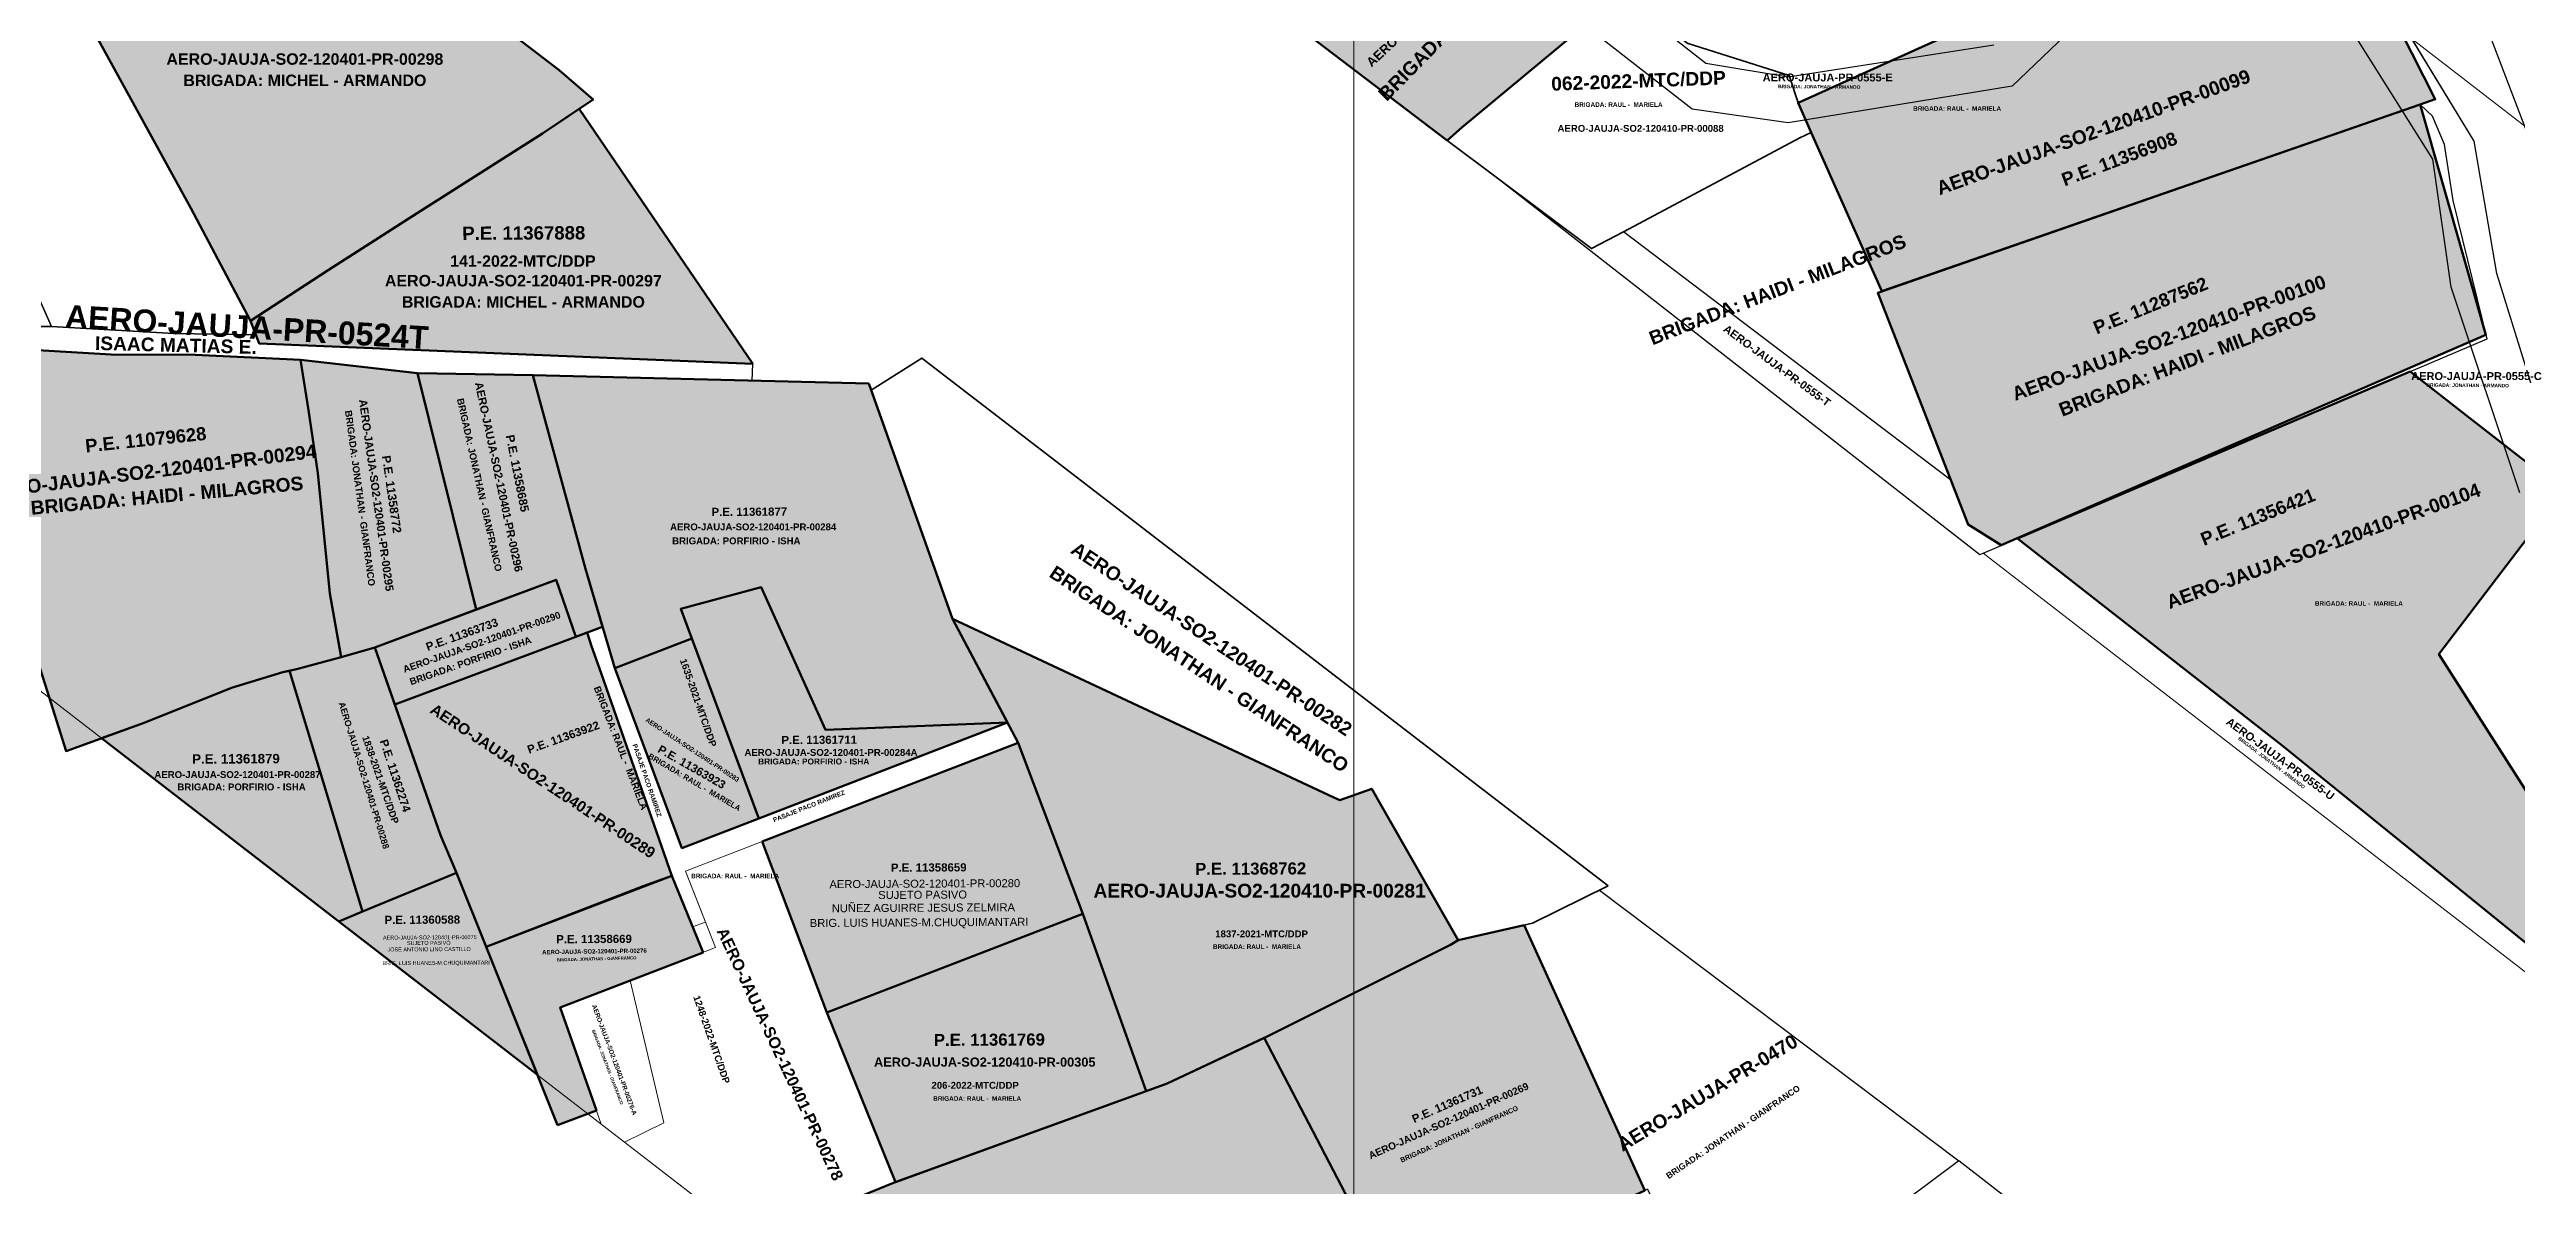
# Model space of a CAD drawing. Header units: metres. Extents: x 0 to 452779, y 0 to 8699072.
# Drawn here: x 447715 to 448254, y 8697510 to 8697759 of the extents above; entities that cross this region are included whole.
import ezdxf
from ezdxf.enums import TextEntityAlignment as Align

# ---------------------------------------------------------------- set-up
doc = ezdxf.new("R2010")
doc.units = ezdxf.units.M
doc.header["$MEASUREMENT"] = 0
for name, color, linetype in [('ACTA DE ASAMBLEA GENERAL EXTRAORDINARIA DEL 17.08.2024', 4, 'Continuous'), ('BASE DE DATOS JAUJA', 7, 'Continuous'), ('CODIGO', 7, 'Continuous'), ('COORD', 7, 'Continuous'), ('EXPEDIENTE', 150, 'Continuous'), ('EXPEDIENTES', 5, 'Continuous'), ('FAJA DERECHA', 6, 'Continuous'), ('PARA INGRESAR A SUNARP', 210, 'Continuous'), ('PARTIDA ELECTRONICA', 30, 'Continuous'), ('PERIMETRICO PMD', 5, 'Continuous'), ('PREDIO ADQUIRIDO ( CON RM)', 3, 'Continuous'), ('PREDIOS CON RM', 7, 'Continuous'), ('RIBERA IZQUIERDA', 5, 'Continuous')]:
    doc.layers.add(name, color=color, linetype=linetype)
for name, color, linetype, lineweight in [('CBC-INTEREST-JAUJA', 150, 'Continuous', 30), ('COLINDANTES', 252, 'Continuous', 15), ('GRILLA', 8, 'Continuous', 0), ('PREDIOS INSCRITOS A FAVOR DEL MTC', 30, 'Continuous', 70)]:
    doc.layers.add(name, color=color, linetype=linetype, lineweight=lineweight)
doc.layers.add('PREDIO DEFINIDO ( EN PROCESO)', color=7, linetype='Continuous', true_color=0xe0e000)
doc.layers.add('PREDIOS NANCY B', color=7, linetype='Continuous', lineweight=9, true_color=0xcd8966)
doc.styles.add('SANSSERIFBOLD', font='sasb____.pfb')
doc.styles.get("Standard").update_dxf_attribs({"font": 'arial.ttf'})
doc.styles.add('VERTICES', font='sanssb__.ttf')
doc.dimstyles.get("Standard").update_dxf_attribs({"dimtxt": 0.18, "dimasz": 0.18, "dimexe": 0.18, "dimexo": 0.0625, "dimgap": 0.09, "dimtad": 0, "dimtih": 1, "dimtoh": 1, "dimdec": 4, "dimzin": 0, "dimdsep": 46, "dimtxsty": 'Standard', "dimcen": 0.09, "dimadec": 0, "dimazin": 0, "dimtfac": 1, "dimtdec": 4, "dimtofl": 0, "dimtmove": 0, "dimatfit": 3, "dimfxl": 1, "dimtolj": 1, "dimtzin": 0, "dimarcsym": 0})

# ---------------------------------------------------------------- blocks, each defined once
blk = doc.blocks.new('*D6')
at = {"layer": 'COORD', "color": 0, "lineweight": -2, "transparency": 16777216}
blk.add_line((448000, 8699071.75), (448000, 8698969.94), dxfattribs=at)
at = {"layer": 'Defpoints', "color": 0, "transparency": 16777216}
for p in [(448000, 8699071.81), (448000, 8699066.81), (0, 0)]:
    blk.add_point(p, dxfattribs=at)
at = {"layer": 'COORD', "color": 0, "transparency": 16777216, "insert": (447988.53, 8699018), "char_height": 21, "attachment_point": 5, "rotation": 90}
blk.add_mtext('\\A1;448000', dxfattribs=at)
blk = doc.blocks.new('*D8')
at = {"layer": 'COORD', "color": 0, "lineweight": -2, "transparency": 16777216}
blk.add_line((448700, 8699071.75), (448700, 8698969.94), dxfattribs=at)
at = {"layer": 'Defpoints', "color": 0, "transparency": 16777216}
for p in [(448700, 8699071.81), (448700, 8699066.81), (0, 0)]:
    blk.add_point(p, dxfattribs=at)
at = {"layer": 'COORD', "color": 0, "transparency": 16777216, "insert": (448688.53, 8699018), "char_height": 21, "attachment_point": 5, "rotation": 90}
blk.add_mtext('\\A1;448700', dxfattribs=at)
blk = doc.blocks.new('*D10')
at = {"layer": 'COORD', "color": 0, "lineweight": -2, "transparency": 16777216}
blk.add_line((449400, 8699071.75), (449400, 8698969.94), dxfattribs=at)
at = {"layer": 'Defpoints', "color": 0, "transparency": 16777216}
for p in [(449400, 8699071.81), (449400, 8699066.81), (0, 0)]:
    blk.add_point(p, dxfattribs=at)
at = {"layer": 'COORD', "color": 0, "transparency": 16777216, "insert": (449388.53, 8699018), "char_height": 21, "attachment_point": 5, "rotation": 90}
blk.add_mtext('\\A1;449400', dxfattribs=at)
blk = doc.blocks.new('*D12')
at = {"layer": 'COORD', "color": 0, "lineweight": -2, "transparency": 16777216}
blk.add_line((450100, 8699071.75), (450100, 8698969.94), dxfattribs=at)
at = {"layer": 'Defpoints', "color": 0, "transparency": 16777216}
for p in [(450100, 8699071.81), (450100, 8699066.81), (0, 0)]:
    blk.add_point(p, dxfattribs=at)
at = {"layer": 'COORD', "color": 0, "transparency": 16777216, "insert": (450088.53, 8699018), "char_height": 21, "attachment_point": 5, "rotation": 90}
blk.add_mtext('\\A1;450100', dxfattribs=at)
blk = doc.blocks.new('*D18')
at = {"layer": 'COORD', "color": 0, "lineweight": -2, "transparency": 16777216}
blk.add_line((450402.14, 8697500), (450284.84, 8697500), dxfattribs=at)
at = {"layer": 'Defpoints', "color": 0, "transparency": 16777216}
for p in [(450397.2, 8697500), (450402.2, 8697500), (0, 0)]:
    blk.add_point(p, dxfattribs=at)
at = {"layer": 'COORD', "color": 0, "transparency": 16777216, "insert": (450340.64, 8697511.47), "char_height": 21, "attachment_point": 5}
blk.add_mtext('\\A1;8697500', dxfattribs=at)
blk = doc.blocks.new('*D20')
at = {"layer": 'COORD', "color": 0, "lineweight": -2, "transparency": 16777216}
blk.add_line((450402.14, 8698200), (450284.84, 8698200), dxfattribs=at)
at = {"layer": 'Defpoints', "color": 0, "transparency": 16777216}
for p in [(450397.2, 8698200), (450402.2, 8698200), (0, 0)]:
    blk.add_point(p, dxfattribs=at)
at = {"layer": 'COORD', "color": 0, "transparency": 16777216, "insert": (450340.64, 8698211.47), "char_height": 21, "attachment_point": 5}
blk.add_mtext('\\A1;8698200', dxfattribs=at)
blk = doc.blocks.new('*D22')
at = {"layer": 'COORD', "color": 0, "lineweight": -2, "transparency": 16777216}
blk.add_line((450402.14, 8698900), (450284.84, 8698900), dxfattribs=at)
at = {"layer": 'Defpoints', "color": 0, "transparency": 16777216}
for p in [(450397.2, 8698900), (450402.2, 8698900), (0, 0)]:
    blk.add_point(p, dxfattribs=at)
at = {"layer": 'COORD', "color": 0, "transparency": 16777216, "insert": (450340.64, 8698911.47), "char_height": 21, "attachment_point": 5}
blk.add_mtext('\\A1;8698900', dxfattribs=at)

msp = doc.modelspace()

# ---------------------------------------------------------------- hatches: boundary and pattern name
at = {"layer": 'PREDIOS INSCRITOS A FAVOR DEL MTC', "transparency": 33554559}
h = msp.add_hatch(color=256, dxfattribs=at)
h.dxf.hatch_style = 1
h.paths.add_polyline_path([(447983.06, 8697767.58), (448028, 8697809.13), (448034.12, 8697802.6), (448040.38, 8697792.24), (448044.33, 8697786.3), (448051.22, 8697777.16), (448056.66, 8697772.26), (448058.35, 8697770.83), (448023.66, 8697741.94), (448020.42, 8697739.13)])
h = msp.add_hatch(color=256, dxfattribs=at)
h.dxf.hatch_style = 1
h.paths.add_polyline_path([(447795.4, 8697778.23), (447789.53, 8697782.95), (447769.64, 8697797.63), (447764.91, 8697793.8), (447740.34, 8697777.84), (447722.54, 8697766.42), (447733.43, 8697746.66), (447745.66, 8697724.34), (447758.72, 8697699.7), (447775.72, 8697710.75), (447795.18, 8697723.2), (447822.56, 8697740.68), (447833.65, 8697748.12), (447826.24, 8697754.5)])
h = msp.add_hatch(color=256, dxfattribs=at)
h.dxf.hatch_style = 1
h.paths.add_polyline_path([(448228.84, 8697763.29), (448193.25, 8697790.8), (448097.15, 8697747.34), (448100.03, 8697740.86), (448115.48, 8697706.12), (448233.22, 8697746.99), (448236.52, 8697748.14)])
h.paths.add_polyline_path([(448247.55, 8697696.6), (448141.54, 8697650.62), (448134.33, 8697655.1), (448114.62, 8697705.82), (448233.22, 8697746.99)])
h.paths.add_polyline_path([(448262.7, 8697737.12), (448271.5, 8697709.48), (448281.64, 8697679.22), (448287.81, 8697678.07), (448323.36, 8697690.24)])
h.paths.add_polyline_path([(448341.55, 8697676.18), (448323.36, 8697690.24), (448287.81, 8697678.07), (448310.89, 8697663.75)])
h.paths.add_polyline_path([(448361.11, 8697661.07), (448341.55, 8697676.18), (448310.89, 8697663.75), (448335.61, 8697650.98)])
h.paths.add_polyline_path([(448361.11, 8697661.07), (448335.61, 8697650.98), (448377.29, 8697636.74), (448387.82, 8697640.42)])
h.paths.add_polyline_path([(448387.82, 8697640.42), (448377.29, 8697636.74), (448399.67, 8697622.51), (448407.1, 8697615.84), (448411.54, 8697610.12), (448418.49, 8697604.48), (448426.96, 8697599.91), (448436.93, 8697596.11), (448444.79, 8697596.39)])
h.paths.add_polyline_path([(448423.07, 8697487.4), (448425.62, 8697482.53), (448424.29, 8697481.99), (448439.36, 8697447.27), (448449.74, 8697424.18), (448568.2, 8697478.28), (448560.52, 8697496.98), (448510.99, 8697475.5), (448494.38, 8697516.46)])
h.paths.add_polyline_path([(448424.29, 8697481.99), (448379.08, 8697463.62), (448455.47, 8697409.94), (448449.73, 8697424.18), (448439.36, 8697447.27)])
h = msp.add_hatch(color=256, dxfattribs=at)
h.dxf.hatch_style = 1
h.paths.add_polyline_path([(447830.6, 8697746.08), (447822.56, 8697740.68), (447795.18, 8697723.2), (447775.72, 8697710.75), (447758.72, 8697699.7), (447760.64, 8697694.68), (447868.55, 8697690.25)])
h = msp.add_hatch(color=256, dxfattribs=at)
h.dxf.hatch_style = 1
h.paths.add_polyline_path([(447692.48, 8697694.03), (447712.13, 8697693.26), (447728.28, 8697692.28), (447746.6, 8697692.21), (447769.69, 8697691.11), (447771.43, 8697680.09), (447773.42, 8697666.32), (447776.06, 8697640.03), (447778.52, 8697626.1), (447769.06, 8697623.51), (447765.82, 8697622.8), (447754.58, 8697619.4), (447735.5, 8697611.72), (447718.39, 8697605.54), (447713.83, 8697620.09), (447710.03, 8697631.99), (447709.57, 8697634.43), (447708.9, 8697638.08), (447702.91, 8697656.78), (447697.18, 8697675.41)])
h.paths.add_polyline_path([(447606.03, 8697701.21), (447620.21, 8697699.72), (447643.45, 8697697.45), (447648.73, 8697676.83), (447651.72, 8697665.89)])
h = msp.add_hatch(color=256, dxfattribs=at)
h.dxf.hatch_style = 1
h.paths.add_polyline_path([(447795.28, 8697688.23), (447769.69, 8697691.11), (447771.43, 8697680.09), (447773.42, 8697666.32), (447776.06, 8697640.03), (447778.52, 8697626.1), (447785.93, 8697628.22), (447808.07, 8697636.5)])
h = msp.add_hatch(color=256, dxfattribs=at)
h.dxf.hatch_style = 1
h.paths.add_polyline_path([(447795.28, 8697688.23), (447820.5, 8697687.78), (447831.97, 8697645.43), (447835.73, 8697632.75), (447829.9, 8697630.51), (447825.54, 8697643.02), (447808.07, 8697636.5)])
h = msp.add_hatch(color=256, dxfattribs=at)
h.dxf.hatch_style = 1
h.paths.add_polyline_path([(447893.94, 8697685.92), (447820.5, 8697687.78), (447831.97, 8697645.43), (447838.43, 8697623.67), (447855.23, 8697630.14), (447852.81, 8697636.64), (447870.42, 8697641.39), (447884.45, 8697610.21), (447924.29, 8697611.77), (447912.28, 8697634.44)])
h = msp.add_hatch(color=256, dxfattribs=at)
h.dxf.hatch_style = 1
h.paths.add_polyline_path([(448237.27, 8697626.74), (448264.64, 8697662.59), (448255.19, 8697669.67), (448244.1, 8697678.4), (448231.04, 8697688.58), (448145.13, 8697652.04), (448203.03, 8697606.73), (448267.55, 8697554.47), (448279.5, 8697560.61)])
h = msp.add_hatch(color=256, dxfattribs=at)
h.dxf.hatch_style = 1
h.paths.add_polyline_path([(447785.93, 8697628.22), (447825.54, 8697643.02), (447829.9, 8697630.51), (447790.3, 8697615.71)])
h = msp.add_hatch(color=256, dxfattribs=at)
h.dxf.hatch_style = 1
h.paths.add_polyline_path([(447870.42, 8697641.39), (447852.81, 8697636.64), (447855.23, 8697630.14), (447869.88, 8697590.79), (447924.29, 8697611.77), (447884.45, 8697610.21)])
h = msp.add_hatch(color=256, dxfattribs=at)
h.dxf.hatch_style = 1
h.paths.add_polyline_path([(447835.44, 8697622.6), (447833.32, 8697628.51), (447832.32, 8697631.47), (447829.9, 8697630.51), (447790.3, 8697615.71), (447800.28, 8697587.12), (447803.77, 8697578.88), (447810.24, 8697562.73), (447844.6, 8697575.95), (447850.84, 8697578.23)])
h = msp.add_hatch(color=256, dxfattribs=at)
h.dxf.hatch_style = 1
h.paths.add_polyline_path([(447838.43, 8697623.67), (447855.23, 8697630.14), (447869.88, 8697590.79), (447853.09, 8697584.31)])
h = msp.add_hatch(color=256, dxfattribs=at)
h.dxf.hatch_style = 1
h.paths.add_polyline_path([(448005.58, 8697594.4), (448003.93, 8697597.28), (447996.94, 8697594.79), (447995.66, 8697595.39), (447912.28, 8697634.44), (447926.63, 8697607.36), (447940.75, 8697569.94), (447954.59, 8697531.15), (447959.17, 8697532.82), (447980.47, 8697542.8), (448021.17, 8697563.12), (448022.86, 8697564.2)])
h = msp.add_hatch(color=256, dxfattribs=at)
h.dxf.hatch_style = 1
h.paths.add_polyline_path([(447800.28, 8697587.12), (447785.93, 8697628.22), (447778.52, 8697626.1), (447769.06, 8697623.51), (447767.24, 8697623.11), (447783.25, 8697570.42), (447803.76, 8697578.9)])
h = msp.add_hatch(color=256, dxfattribs=at)
h.dxf.hatch_style = 1
h.paths.add_polyline_path([(447726.17, 8697608.35), (447778.03, 8697568.26), (447783.25, 8697570.42), (447767.24, 8697623.11), (447765.82, 8697622.8), (447754.58, 8697619.4), (447735.5, 8697611.72)])
h = msp.add_hatch(color=256, dxfattribs=at)
h.dxf.hatch_style = 1
h.paths.add_polyline_path([(447870.65, 8697585.76), (447926.63, 8697607.36), (447940.75, 8697569.94), (447884.78, 8697548.34)])
h = msp.add_hatch(color=256, dxfattribs=at)
h.dxf.hatch_style = 1
h.paths.add_polyline_path([(447810.24, 8697562.73), (447803.76, 8697578.9), (447783.25, 8697570.42), (447778.03, 8697568.26), (447821.48, 8697534.68)])
h = msp.add_hatch(color=256, dxfattribs=at)
h.dxf.hatch_style = 1
h.paths.add_polyline_path([(447825.9, 8697523.67), (447834.38, 8697526.9), (447826.47, 8697549.45), (447857.72, 8697561.48), (447850.84, 8697578.23), (447810.24, 8697562.73)])
h = msp.add_hatch(color=256, dxfattribs=at)
h.dxf.hatch_style = 1
h.paths.add_polyline_path([(447940.75, 8697569.94), (447884.78, 8697548.34), (447899.77, 8697511.25), (447954.59, 8697531.15)])
h = msp.add_hatch(color=256, dxfattribs=at)
h.dxf.hatch_style = 1
h.paths.add_polyline_path([(447980.43, 8697542.78), (447980.47, 8697542.8), (448021.17, 8697563.12), (448022.86, 8697564.2), (448037.25, 8697567.44), (448063.68, 8697509.41), (448033.27, 8697495.23), (448010.56, 8697484.9)])
h = msp.add_hatch(color=256, dxfattribs=at)
h.dxf.hatch_style = 1
h.paths.add_polyline_path([(447980.43, 8697542.78), (447959.17, 8697532.82), (447954.59, 8697531.15), (447899.72, 8697511.23), (447874.01, 8697500.69), (447883.56, 8697474.12), (447900.86, 8697439.63), (447920.41, 8697447.51), (447973.55, 8697469.86), (448001.21, 8697480.65), (448010.56, 8697484.9)])

# ---------------------------------------------------------------- linework, layer by layer
at = {"layer": 'ACTA DE ASAMBLEA GENERAL EXTRAORDINARIA DEL 17.08.2024', "color": 4, "lineweight": 25}
msp.add_lwpolyline([(448058.97, 8697719.12), (448052, 8697715.48), (448032.31, 8697730.23), (448136.88, 8697648.53), (448137.61, 8697648.84), (448247.83, 8697695.73), (448240.43, 8697725.98), (448238.51, 8697738.23), (448235.93, 8697744.47), (448233.22, 8697746.99), (448247.55, 8697696.6), (448141.54, 8697650.62), (448134.33, 8697655.1), (448130.53, 8697664.88)], close=True, dxfattribs=at)
at = {"layer": 'CBC-INTEREST-JAUJA', "color": 150}
msp.add_lwpolyline([(447669.29, 8697700.13), (447665, 8697695.93), (447685.2, 8697694.17), (447692.48, 8697694.03), (447712.13, 8697693.26), (447728.28, 8697692.28), (447746.6, 8697692.21), (447769.69, 8697691.11), (447795.28, 8697688.23), (447820.5, 8697687.78), (447868.46, 8697686.57), (447868.55, 8697690.25), (447760.64, 8697694.68), (447759.91, 8697696.59), (447741.96, 8697696.87), (447715.23, 8697698.45), (447694.23, 8697698.45)], close=True, dxfattribs=at)
at = {"layer": 'FAJA DERECHA'}
for points in [[(448255, 8697662), (448240, 8697707), (448236, 8697735), (448209, 8697778)], [(448169, 8697775), (448144, 8697751), (448095, 8697743), (448074, 8697746), (448042, 8697771)]]:
    msp.add_lwpolyline(points, dxfattribs=at)
at = {"layer": 'GRILLA'}
msp.add_line((448000, 8695777.51), (448000, 8699071.81), dxfattribs=at)
at = {"layer": 'PARA INGRESAR A SUNARP', "lineweight": 35}
for points in [[(448059.26, 8697771.59), (448060.73, 8697770.52), (448072.88, 8697760.4), (448095.18, 8697753.37), (448097.15, 8697747.34), (448100.03, 8697740.86), (448097.57, 8697739.73), (448058.97, 8697719.12), (448052, 8697715.48), (448020.42, 8697739.13), (448023.66, 8697741.94)], [(448055.65, 8697576.05), (448039.09, 8697567.86), (448022.86, 8697564.2), (448003.93, 8697597.28), (447996.94, 8697594.79), (447912.28, 8697634.44), (447894.46, 8697684.48), (447905.52, 8697691.5)], [(448385.43, 8697607.94), (448379.16, 8697611.53), (448362.67, 8697618.29), (448335.9, 8697627.03), (448302.65, 8697641.29), (448266.16, 8697661.71), (448264.64, 8697662.59), (448260.67, 8697657.39), (448237.27, 8697626.74), (448279.5, 8697560.61), (448319.13, 8697580.98), (448368.46, 8697527.45), (448434.51, 8697561.79), (448431.66, 8697570), (448430.84, 8697572.37), (448426.84, 8697576.33), (448423.98, 8697578.73), (448415.74, 8697583.22), (448401.52, 8697594.52), (448393.92, 8697601.06)]]:
    msp.add_lwpolyline(points, close=True, dxfattribs=at)
at = {"layer": 'PERIMETRICO PMD', "color": 5, "linetype": 'Continuous', "lineweight": 20, "ltscale": 20}
msp.add_lwpolyline([(446623.18, 8698528.1), (446620.36, 8698536.51), (446610.4, 8698557.69), (446651.66, 8698611.07), (446576.59, 8698669.1), (446689.93, 8698815.74), (446740.57, 8698776.6), (446806.82, 8698862.32), (449771.2, 8696571.26), (449775.99, 8696557.79), (449674.35, 8696425.76), (449839.54, 8696298.09), (449196.34, 8696510.01), (448340.95, 8697171.27), (448216.44, 8697007.84), (447797.34, 8697331.75), (447784.54, 8697358.86), (447883.43, 8697486.8), (447076.22, 8698110.71), (446956.09, 8698218.6), (446730.51, 8698426.22), (446623.18, 8698528.1)], dxfattribs=at)
at = {"layer": 'PREDIO ADQUIRIDO ( CON RM)', "color": 177, "true_color": 0x293189}
for points in [[(447654.54, 8697834.76), (447715.23, 8697698.45), (447741.96, 8697696.87), (447759.91, 8697696.59), (447758.72, 8697699.7), (447745.66, 8697724.34), (447733.43, 8697746.66), (447722.54, 8697766.42), (447716.66, 8697777.06), (447707.98, 8697793.3), (447698.03, 8697811.87), (447688.08, 8697830.57), (447678.36, 8697847.15), (447668.93, 8697842.48)], [(447654.54, 8697834.76), (447654.54, 8697834.76), (447638.72, 8697826.13), (447694.23, 8697698.45), (447715.23, 8697698.45)]]:
    msp.add_lwpolyline(points, close=True, dxfattribs=at)
at = {"layer": 'PREDIO DEFINIDO ( EN PROCESO)', "lineweight": 20}
msp.add_line((448097.15, 8697747.34, 3365.3), (448097.15, 8697747.34, 3365.3), dxfattribs=at)
at = {"layer": 'PREDIO DEFINIDO ( EN PROCESO)', "color": 177, "lineweight": 0, "true_color": 0x293189}
for points in [[(448250, 8697710), (448245, 8697739), (448231.43, 8697761.29), (448228.84, 8697763.29), (448236.52, 8697748.14), (448233.22, 8697746.99), (448235.93, 8697744.47), (448238.51, 8697738.23), (448240.43, 8697725.98), (448247.83, 8697695.73), (448231.04, 8697688.58), (448244.1, 8697678.4), (448255.19, 8697669.67), (448264.64, 8697662.59), (448266.94, 8697664.97), (448263, 8697668)], [(448117.34, 8697756.47), (448095.29, 8697753.04), (448097.15, 8697747.34)]]:
    msp.add_lwpolyline(points, close=True, dxfattribs=at)
at = {"layer": 'PREDIO DEFINIDO ( EN PROCESO)', "color": 177, "true_color": 0x293189}
for points in [[(448130.53, 8697664.88), (448058.97, 8697719.12), (448097.57, 8697739.73), (448100.03, 8697740.86), (448115.48, 8697706.12), (448114.62, 8697705.82)], [(448039.09, 8697567.86), (448053.76, 8697575.11), (448132.29, 8697515.89), (448081.1, 8697477.57), (448064.24, 8697509.67), (448063.68, 8697509.41), (448037.25, 8697567.44)], [(448213.63, 8697452.76), (448213.63, 8697452.76), (448132.29, 8697515.89), (448081.1, 8697477.57), (448081.28, 8697477.24), (448091.13, 8697456.23), (448092.92, 8697456.85), (448109.22, 8697427.6), (448114.68, 8697417.9), (448114.58, 8697417.85), (448122.46, 8697403.86), (448122.46, 8697403.86), (448122.56, 8697403.9), (448126.73, 8697396.5)]]:
    msp.add_lwpolyline(points, close=True, dxfattribs=at)
at = {"layer": 'PREDIO DEFINIDO ( EN PROCESO)', "color": 177, "lineweight": 0, "true_color": 0x293189}
msp.add_lwpolyline([(448622.45, 8697283.46), (448487.85, 8697385.5), (448455.47, 8697409.94), (448379.08, 8697463.62), (448379.25, 8697463.69), (448266.08, 8697553.71), (448267.55, 8697554.47), (448203.03, 8697606.73), (448145.13, 8697652.04), (448137.61, 8697648.84), (448355.23, 8697480.65), (448383.74, 8697458.74), (448616.42, 8697278.9)], dxfattribs=at)
at = {"layer": 'PREDIO DEFINIDO ( EN PROCESO)', "color": 177, "lineweight": 20, "true_color": 0x293189}
for points in [[(447870.65, 8697585.76), (447926.63, 8697607.36), (447924.29, 8697611.77), (447869.88, 8697590.79), (447853.09, 8697584.31), (447838.43, 8697623.67), (447835.73, 8697632.75), (447832.32, 8697631.47), (447835.44, 8697622.6), (447850.84, 8697578.23), (447855.41, 8697567.11), (447858.24, 8697568.11), (447853.85, 8697579.28)], [(447884.78, 8697548.34), (447870.65, 8697585.76), (447853.85, 8697579.28), (447860.43, 8697562.53), (447841.73, 8697555.32), (447849.09, 8697524.2), (447840.52, 8697519.97), (447868.15, 8697498.6), (447874.01, 8697500.69), (447899.77, 8697511.25)], [(447841.73, 8697555.32), (447826.47, 8697549.45), (447835.43, 8697523.9), (447840.52, 8697519.97), (447849.09, 8697524.2)]]:
    msp.add_lwpolyline(points, close=True, dxfattribs=at)
at = {"layer": 'PREDIOS INSCRITOS A FAVOR DEL MTC', "lineweight": 60}
for points in [[(447983.06, 8697767.58), (448028, 8697809.13), (448034.12, 8697802.6), (448040.38, 8697792.24), (448044.33, 8697786.3), (448051.22, 8697777.16), (448056.66, 8697772.26), (448058.35, 8697770.83), (448023.66, 8697741.94), (448020.42, 8697739.13)], [(447795.4, 8697778.23), (447789.53, 8697782.95), (447769.64, 8697797.63), (447764.91, 8697793.8), (447740.34, 8697777.84), (447722.54, 8697766.42), (447733.43, 8697746.66), (447745.66, 8697724.34), (447758.72, 8697699.7), (447775.72, 8697710.75), (447795.18, 8697723.2), (447822.56, 8697740.68), (447833.65, 8697748.12), (447826.24, 8697754.5)], [(448228.84, 8697763.29), (448193.25, 8697790.8), (448097.15, 8697747.34), (448100.03, 8697740.86), (448115.48, 8697706.12), (448233.22, 8697746.99), (448236.52, 8697748.14)], [(447830.6, 8697746.08), (447822.56, 8697740.68), (447795.18, 8697723.2), (447775.72, 8697710.75), (447758.72, 8697699.7), (447760.64, 8697694.68), (447868.55, 8697690.25)], [(448247.55, 8697696.6), (448141.54, 8697650.62), (448134.33, 8697655.1), (448114.62, 8697705.82), (448233.22, 8697746.99)], [(447692.48, 8697694.03), (447712.13, 8697693.26), (447728.28, 8697692.28), (447746.6, 8697692.21), (447769.69, 8697691.11), (447771.43, 8697680.09), (447773.42, 8697666.32), (447776.06, 8697640.03), (447778.52, 8697626.1), (447769.06, 8697623.51), (447765.82, 8697622.8), (447754.58, 8697619.4), (447735.5, 8697611.72), (447718.39, 8697605.54), (447713.83, 8697620.09), (447710.03, 8697631.99), (447709.57, 8697634.43), (447708.9, 8697638.08), (447702.91, 8697656.78), (447697.18, 8697675.41)], [(447795.28, 8697688.23), (447769.69, 8697691.11), (447771.43, 8697680.09), (447773.42, 8697666.32), (447776.06, 8697640.03), (447778.52, 8697626.1), (447785.93, 8697628.22), (447808.07, 8697636.5)], [(447795.28, 8697688.23), (447820.5, 8697687.78), (447831.97, 8697645.43), (447835.73, 8697632.75), (447829.9, 8697630.51), (447825.54, 8697643.02), (447808.07, 8697636.5)], [(447893.94, 8697685.92), (447820.5, 8697687.78), (447831.97, 8697645.43), (447838.43, 8697623.67), (447855.23, 8697630.14), (447852.81, 8697636.64), (447870.42, 8697641.39), (447884.45, 8697610.21), (447924.29, 8697611.77), (447912.28, 8697634.44)], [(448237.27, 8697626.74), (448264.64, 8697662.59), (448255.19, 8697669.67), (448244.1, 8697678.4), (448231.04, 8697688.58), (448145.13, 8697652.04), (448203.03, 8697606.73), (448267.55, 8697554.47), (448279.5, 8697560.61)], [(447785.93, 8697628.22), (447825.54, 8697643.02), (447825.54, 8697643.02), (447829.9, 8697630.51), (447790.3, 8697615.71)], [(447870.42, 8697641.39), (447852.81, 8697636.64), (447855.23, 8697630.14), (447869.88, 8697590.79), (447924.29, 8697611.77), (447884.45, 8697610.21)], [(447835.44, 8697622.6), (447833.32, 8697628.51), (447832.32, 8697631.47), (447829.9, 8697630.51), (447790.3, 8697615.71), (447800.28, 8697587.12), (447803.77, 8697578.88), (447810.24, 8697562.73), (447844.6, 8697575.95), (447850.84, 8697578.23)], [(447838.43, 8697623.67), (447855.23, 8697630.14), (447869.88, 8697590.79), (447853.09, 8697584.31)], [(448005.58, 8697594.4), (448003.93, 8697597.28), (447996.94, 8697594.79), (447995.66, 8697595.39), (447912.28, 8697634.44), (447926.63, 8697607.36), (447940.75, 8697569.94), (447954.59, 8697531.15), (447959.17, 8697532.82), (447980.47, 8697542.8), (448021.17, 8697563.12), (448022.86, 8697564.2)], [(447800.28, 8697587.12), (447785.93, 8697628.22), (447778.52, 8697626.1), (447769.06, 8697623.51), (447767.24, 8697623.11), (447783.25, 8697570.42), (447803.76, 8697578.9)], [(447870.65, 8697585.76), (447926.63, 8697607.36), (447940.75, 8697569.94), (447884.78, 8697548.34)], [(447810.24, 8697562.73), (447803.76, 8697578.9), (447783.25, 8697570.42), (447778.03, 8697568.26), (447821.48, 8697534.68)], [(447825.9, 8697523.67), (447834.38, 8697526.9), (447826.47, 8697549.45), (447857.72, 8697561.48), (447850.84, 8697578.23), (447850.84, 8697578.23), (447810.24, 8697562.73)], [(447940.75, 8697569.94), (447884.78, 8697548.34), (447899.77, 8697511.25), (447954.59, 8697531.15)], [(447980.43, 8697542.78), (447980.47, 8697542.8), (448021.17, 8697563.12), (448022.86, 8697564.2), (448037.25, 8697567.44), (448063.68, 8697509.41), (448033.27, 8697495.23), (448010.56, 8697484.9)], [(447980.43, 8697542.78), (447959.17, 8697532.82), (447954.59, 8697531.15), (447899.72, 8697511.23), (447874.01, 8697500.69), (447883.56, 8697474.12), (447900.86, 8697439.63), (447920.41, 8697447.51), (447973.55, 8697469.86), (448001.21, 8697480.65), (448010.56, 8697484.9)]]:
    msp.add_lwpolyline(points, close=True, dxfattribs=at)
msp.add_lwpolyline([(447726.17, 8697608.35), (447778.03, 8697568.26), (447783.25, 8697570.42), (447767.24, 8697623.11), (447765.82, 8697622.8), (447754.58, 8697619.4), (447735.5, 8697611.72), (447726.17, 8697608.35)], dxfattribs=at)
at = {"layer": 'RIBERA IZQUIERDA'}
for points in [[(448263, 8697668), (448250, 8697710), (448245, 8697739), (448217, 8697785)], [(448140, 8697760), (448095, 8697753), (448077, 8697756), (448049, 8697778)], [(448263, 8697724), (448247, 8697766)]]:
    msp.add_lwpolyline(points, dxfattribs=at)

# ---------------------------------------------------------------- texts
at = {"layer": 'BASE DE DATOS JAUJA', "color": 1, "style": 'SANSSERIFBOLD'}
for s, height, rotation, p in [('AERO-JAUJA-SO2-120401-PR-00296', 1.75, 282, (447812.17, 8697665.34)), ('AERO-JAUJA-SO2-120401-PR-00295', 1.75, 278, (447785.38, 8697661.39)), ('AERO-JAUJA-SO2-120401-PR-00282', 3, 326.2853, (447968.08, 8697628.83)), ('AERO-JAUJA-SO2-120401-PR-00276', 0.9446, 0.872, (447833.95, 8697561.25)), ('AERO-JAUJA-SO2-120401-PR-00276-A', 1, 290.3793, (447837.85, 8697537.82)), ('AERO-JAUJA-PR-0470', 3, 31.1149, (448078.09, 8697529.5)), ('AERO-JAUJA-SO2-120401-PR-00269', 1.5705, 23.9718, (448021.05, 8697523.94))]:
    msp.add_text(s, height=height, rotation=rotation, dxfattribs=at).set_placement(p, align=Align.CENTER)
at = {"layer": 'CBC-INTEREST-JAUJA', "style": 'SANSSERIFBOLD'}
for s, height, rotation, p in [('AERO-JAUJA-PR-0524T', 5, 356.588, (447718.06, 8697698.19)), ('ISAAC MATIAS E. ', 3, 358.5994, (447724.69, 8697693.29))]:
    msp.add_text(s, height=height, rotation=rotation, dxfattribs=at).set_placement(p)
at = {"layer": 'CODIGO', "color": 6, "linetype": 'Continuous', "lineweight": 20, "style": 'SANSSERIFBOLD'}
for s, height, rotation, p in [('BRIGADA: HAIDI - MILAGROS', 3, 45.5831, (448028.15, 8697768.92)), ('BRIGADA: JONATHAN - ARMANDO', 0.7615, 359.5521, (448101.78, 8697750.5)), ('BRIGADA: HAIDI - MILAGROS', 3, 21.1623, (448093.21, 8697705.1)), ('BRIGADA: HAIDI - MILAGROS', 3, 21.1623, (448182.82, 8697689.46)), ('BRIGADA: JONATHAN - ARMANDO', 0.7615, 359.5521, (448243.6, 8697685.18)), ('BRIGADA: JONATHAN - GIANFRANCO', 1.5, 277.6636, (447781.96, 8697660.77)), ('BRIGADA: JONATHAN - GIANFRANCO', 1.5, 282.5854, (447808.07, 8697663.63)), ('BRIGADA: HAIDI - MILAGROS', 3, 5.2442, (447740.6, 8697659.96)), ('BRIGADA: JONATHAN - GIANFRANCO', 3, 326.1837, (447965.37, 8697622.25)), ('BRIGADA: JONATHAN - ARMANDO', 0.7615, 322.8249, (448200.49, 8697602.68)), ('BRIGADA: JONATHAN - GIANFRANCO', 0.675, 1.5808, (447834.42, 8697559.75)), ('BRIGADA: JONATHAN - GIANFRANCO', 0.675, 291.0881, (447836.5, 8697536.26)), ('BRIGADA: JONATHAN - GIANFRANCO', 1.35, 34.1125, (448083.31, 8697521.66)), ('BRIGADA: JONATHAN - GIANFRANCO', 1.0868, 24.307, (448023.27, 8697521.26))]:
    msp.add_text(s, height=height, rotation=rotation, dxfattribs=at).set_placement(p, align=Align.CENTER)
at = {"layer": 'CODIGO', "color": 1, "lineweight": 0, "style": 'SANSSERIFBOLD'}
for s, p in [('AERO-JAUJA-SO2-120401-PR-00298', (447770.62, 8697755.69)), ('AERO-JAUJA-SO2-120401-PR-00297', (447818.4, 8697707.2))]:
    msp.add_text(s, height=2.5, dxfattribs=at).set_placement(p, align=Align.CENTER)
at = {"layer": 'CODIGO', "color": 6, "linetype": 'Continuous', "lineweight": 0, "style": 'SANSSERIFBOLD'}
for s, height, p in [('BRIGADA: MICHEL - ARMANDO', 2.5, (447770.62, 8697751.03)), ('BRIGADA: RAUL -  MARIELA', 1, (448057.91, 8697746.47)), ('BRIGADA: RAUL -  MARIELA', 1, (448057.91, 8697746.47)), ('BRIGADA: RAUL -  MARIELA', 1, (448131.95, 8697745.61)), ('BRIGADA: MICHEL - ARMANDO', 2.5, (447818.4, 8697702.55)), ('BRIGADA: RAUL -  MARIELA', 1, (448219.8, 8697637.33)), ('BRIGADA: RAUL -  MARIELA', 1, (447978.82, 8697562.25)), ('BRIGADA: RAUL -  MARIELA', 1, (447917.64, 8697529.02))]:
    msp.add_text(s, height=height, dxfattribs=at).set_placement(p, align=Align.CENTER)
at = {"layer": 'CODIGO', "color": 1, "linetype": 'Continuous', "lineweight": 0, "style": 'SANSSERIFBOLD'}
for s, height, rotation, p in [('AERO-JAUJA-SO2-120410-PR-00099', 3, 20, (448162.25, 8697739.55)), ('AERO-JAUJA-SO2-120410-PR-00104', 3, 20, (448212.55, 8697649.02)), ('AERO-JAUJA-SO2-120401-PR-00288', 1.3834, 287, (447782.89, 8697600.02))]:
    msp.add_text(s, height=height, rotation=rotation, dxfattribs=at).set_placement(p, align=Align.CENTER)
for s, height, p in [('AERO-JAUJA-SO2-120410-PR-00088', 1.5, (448062.73, 8697741.02)), ('AERO-JAUJA-SO2-120410-PR-00281', 3, (447979.41, 8697573.5)), ('AERO-JAUJA-SO2-120410-PR-00305', 2, (447919.3, 8697536.5))]:
    msp.add_text(s, height=height, dxfattribs=at).set_placement(p, align=Align.CENTER)
at = {"layer": 'CODIGO', "color": 1, "lineweight": 20, "style": 'SANSSERIFBOLD'}
for s, height, rotation, p in [('AERO-JAUJA-SO2-120410-PR-00100', 3, 20, (448178.78, 8697694.57)), ('AERO-JAUJA-SO2-120401-PR-00289', 2.4, 326.4725, (447822.01, 8697598)), ('AERO-JAUJA-SO2-120401-PR-00283', 1, 326.4725, (447855.1, 8697605.4)), ('AERO-JAUJA-SO2-120401-PR-00278', 2.5, 295, (447873.41, 8697538.73))]:
    msp.add_text(s, height=height, rotation=rotation, dxfattribs=at).set_placement(p, align=Align.CENTER)
at = {"layer": 'CODIGO', "lineweight": 20, "style": 'SANSSERIFBOLD'}
msp.add_text('AERO-JAUJA-SO2-120401-PR-00287', height=1.5, dxfattribs=at).set_placement((447737.72, 8697599.65))
at = {"layer": 'CODIGO', "color": 6, "linetype": 'Continuous', "lineweight": 20, "style": 'SANSSERIFBOLD'}
msp.add_text('BRIGADA: PORFIRIO - ISHA', height=1.5, dxfattribs=at).set_placement((447742.75, 8697596.95))
at = {"layer": 'COLINDANTES', "lineweight": 20, "style": 'SANSSERIFBOLD'}
for rotation, p in [(289.0134, (447844.99, 8697598.98)), (21.5702, (447881.03, 8697593.03))]:
    msp.add_text('PASAJE PACO RAMIREZ', height=1, rotation=rotation, dxfattribs=at).set_placement(p, align=Align.CENTER)
at = {"layer": 'EXPEDIENTE', "lineweight": 0, "style": 'SANSSERIFBOLD'}
msp.add_text('141-2022-MTC/DDP', height=2.5, dxfattribs=at).set_placement((447818.3, 8697711.49), align=Align.CENTER)
at = {"layer": 'EXPEDIENTE', "lineweight": 20, "style": 'SANSSERIFBOLD'}
for s, height, rotation, p in [('1635-2021-MTC/DDP', 1.5, 289.2681, (447855.95, 8697615.86)), ('BRIGADA: RAUL -  MARIELA', 1.5, 291.2734, (447838.99, 8697605.94)), ('BRIGADA: RAUL -  MARIELA', 1.2, 329.4549, (447855.53, 8697598.22)), ('1248-2022-MTC/DDP', 1.5, 289.2681, (447858.87, 8697542.18))]:
    msp.add_text(s, height=height, rotation=rotation, dxfattribs=at).set_placement(p, align=Align.CENTER)
msp.add_text('BRIGADA: RAUL -  MARIELA', height=1, dxfattribs=at).set_placement((447864.72, 8697577.71), align=Align.CENTER)
at = {"layer": 'EXPEDIENTES', "color": 5, "style": 'SANSSERIFBOLD'}
for s, height, rotation, p in [('062-2022-MTC/DDP', 3, 2.0798, (448062.32, 8697750.69)), ('1838-2021-MTC/DDP', 1.5, 289.2681, (447786.46, 8697599.02))]:
    msp.add_text(s, height=height, rotation=rotation, dxfattribs=at).set_placement(p, align=Align.CENTER)
for s, p in [('1837-2021-MTC/DDP', (447979.84, 8697564.8)), ('206-2022-MTC/DDP', (447917.2, 8697531.66))]:
    msp.add_text(s, height=1.5, dxfattribs=at).set_placement(p, align=Align.CENTER)
at = {"layer": 'PARTIDA ELECTRONICA', "lineweight": 0, "style": 'SANSSERIFBOLD'}
for s, height, rotation, p in [('P.E. 11356908', 2.8779, 20.589, (448167.91, 8697733.75)), ('P.E. 11287562', 2.8779, 22.2154, (448174.78, 8697701.69)), ('P.E. 11079628', 2.8779, 6.0156, (447735.97, 8697672.25)), ('P.E. 11358685', 1.8566, 281.1742, (447816.2, 8697666.13)), ('P.E. 11358772', 1.8566, 278.2247, (447788.7, 8697661.58)), ('P.E. 11356421', 2.8779, 22.2154, (448198.24, 8697655.42))]:
    msp.add_text(s, height=height, rotation=rotation, dxfattribs=at).set_placement(p, align=Align.CENTER)
at = {"layer": 'PARTIDA ELECTRONICA', "lineweight": 60, "style": 'SANSSERIFBOLD'}
for s, height, rotation, p in [('P.E. 11367888', 2.9108, 0.2573, (447805.04, 8697717.37)), ('P.E. 11361877', 1.7905, 0.2573, (447859.54, 8697656.97)), ('P.E. 11363733', 1.7905, 19.6636, (447797.48, 8697627.42)), ('P.E. 11362274', 1.7905, 288.1562, (447786.97, 8697607.75)), ('P.E. 11363922', 1.7905, 19.6636, (447819.65, 8697604.93)), ('P.E. 11361711', 1.7905, 0.2573, (447874.83, 8697607.07)), ('P.E. 11361879', 2.0723, 0.2573, (447745.98, 8697602.77)), ('P.E. 11363923', 1.7905, 330.2102, (447847.61, 8697605.4)), ('P.E. 11358659', 1.7905, 0.2573, (447898.78, 8697579.14)), ('P.E. 11368762', 2.6294, 0.2573, (447965.3, 8697578.45)), ('P.E. 11360588', 1.7905, 0.2573, (447788.03, 8697567.71)), ('P.E. 11358669', 1.7905, 0.2573, (447825.58, 8697563.49)), ('P.E. 11361769', 2.6294, 0.2573, (447908.16, 8697541.03)), ('P.E. 11361731', 1.7905, 23.621, (448013.21, 8697524.13))]:
    msp.add_text(s, height=height, rotation=rotation, dxfattribs=at).set_placement(p)
at = {"layer": 'PREDIO ADQUIRIDO ( CON RM)', "lineweight": 20, "style": 'SANSSERIFBOLD'}
for s, height, p in [('AERO-JAUJA-SO2-120401-PR-00284', 1.5, (447850.49, 8697653.84)), ('BRIGADA: PORFIRIO - ISHA', 1.5, (447850.94, 8697650.78)), ('AERO-JAUJA-SO2-120401-PR-00284A', 1.5, (447866.75, 8697604.49)), ('BRIGADA: PORFIRIO - ISHA', 1.3, (447869.74, 8697602.61))]:
    msp.add_text(s, height=height, dxfattribs=at).set_placement(p)
msp.add_text('AERO-JAUJA-SO2-120401-PR-00290', height=1.5, rotation=19.3475, dxfattribs=at).set_placement((447792.42, 8697622.67))
at = {"layer": 'PREDIO ADQUIRIDO ( CON RM)', "color": 6, "linetype": 'Continuous', "lineweight": 20, "style": 'SANSSERIFBOLD'}
msp.add_text('BRIGADA: PORFIRIO - ISHA', height=1.5, rotation=19.3475, dxfattribs=at).set_placement((447793.85, 8697619.94))
at = {"layer": 'PREDIO DEFINIDO ( EN PROCESO)', "lineweight": 15, "char_height": 1.728, "width": 36.466, "attachment_point": 1, "style": 'VERTICES'}
for s, insert in [('AERO-JAUJA-PR-0555-E', (448089.42, 8697753.77)), ('AERO-JAUJA-PR-0555-C', (448231.24, 8697688.44))]:
    msp.add_mtext(s, dxfattribs=dict(at, insert=insert))
at = {"layer": 'PREDIO DEFINIDO ( EN PROCESO)', "lineweight": 15, "char_height": 1.728, "width": 36.466, "attachment_point": 1, "rotation": 323.7477, "style": 'VERTICES'}
for s, insert in [('AERO-JAUJA-PR-0555-T', (448081.67, 8697698.94)), ('AERO-JAUJA-PR-0555-U', (448191.62, 8697612.99))]:
    msp.add_mtext(s, dxfattribs=dict(at, insert=insert))
at = {"layer": 'PREDIOS CON RM', "color": 1, "lineweight": 20, "style": 'SANSSERIFBOLD'}
for s, height, rotation, p in [('AERO-JAUJA-SO2-120401-PR-00087', 2, 43, (448021.62, 8697771.59)), ('AERO-JAUJA-SO2-120401-PR-00294', 3, 7.0327, (447737.22, 8697665.27))]:
    msp.add_text(s, height=height, rotation=rotation, dxfattribs=at).set_placement(p, align=Align.CENTER)
at = {"layer": 'PREDIOS NANCY B', "color": 6}
for s, height, p in [('AERO-JAUJA-SO2-120401-PR-00280', 1.75, (447906.19, 8697575.66)), ('NUÑEZ AGUIRRE JESUS ZELMIRA', 1.75, (447905.88, 8697570.39)), ('SUJETO PASIVO', 1.75, (447905.72, 8697573.23)), ('AERO-JAUJA-SO2-120401-PR-00275', 0.86, (447797.94, 8697564.34)), ('JOSE ANTONIO LINO CASTILLO', 0.86, (447797.79, 8697561.75)), ('SUJETO PASIVO', 0.86, (447797.71, 8697563.14))]:
    msp.add_text(s, height=height, rotation=0.3294, dxfattribs=at).set_placement(p, align=Align.CENTER)
at = {"layer": 'PREDIOS NANCY B', "color": 4}
for height, p in [(1.75, (447904.94, 8697567.18)), (0.86, (447799.32, 8697558.77))]:
    msp.add_text('BRIG. LUIS HUANES-M.CHUQUIMANTARI', height=height, rotation=0.3294, dxfattribs=at).set_placement(p, align=Align.CENTER)

# ---------------------------------------------------------------- dimensions: what is measured, and where the dimension line sits
at = {"layer": 'COORD'}
for feature_location, offset, dtype, picture, middle in [((448000, 8699071.81), (0, -5), 1, '*D6', (447988.53, 8699018)), ((448700, 8699071.81), (0, -5), 1, '*D8', (448688.53, 8699018)), ((449400, 8699071.81), (0, -5), 1, '*D10', (449388.53, 8699018)), ((450100, 8699071.81), (0, -5), 1, '*D12', (450088.53, 8699018)), ((450402.2, 8698900), (-5, 0), 0, '*D22', (450340.64, 8698911.47)), ((450402.2, 8698200), (-5, 0), 0, '*D20', (450340.64, 8698211.47)), ((450402.2, 8697500), (-5, 0), 0, '*D18', (450340.64, 8697511.47))]:
    dim = msp.add_ordinate_dim(feature_location=feature_location, offset=offset, dtype=dtype, origin=(0, 0), dimstyle='Standard', override={"dimtxt": 21, "dimgap": 0.75, "dimtad": 1, "dimdec": 0}, dxfattribs=at)
    dim.commit()
    dim.dimension.update_dxf_attribs({"geometry": picture, "text_midpoint": middle})

doc.saveas('drawing.dxf')
